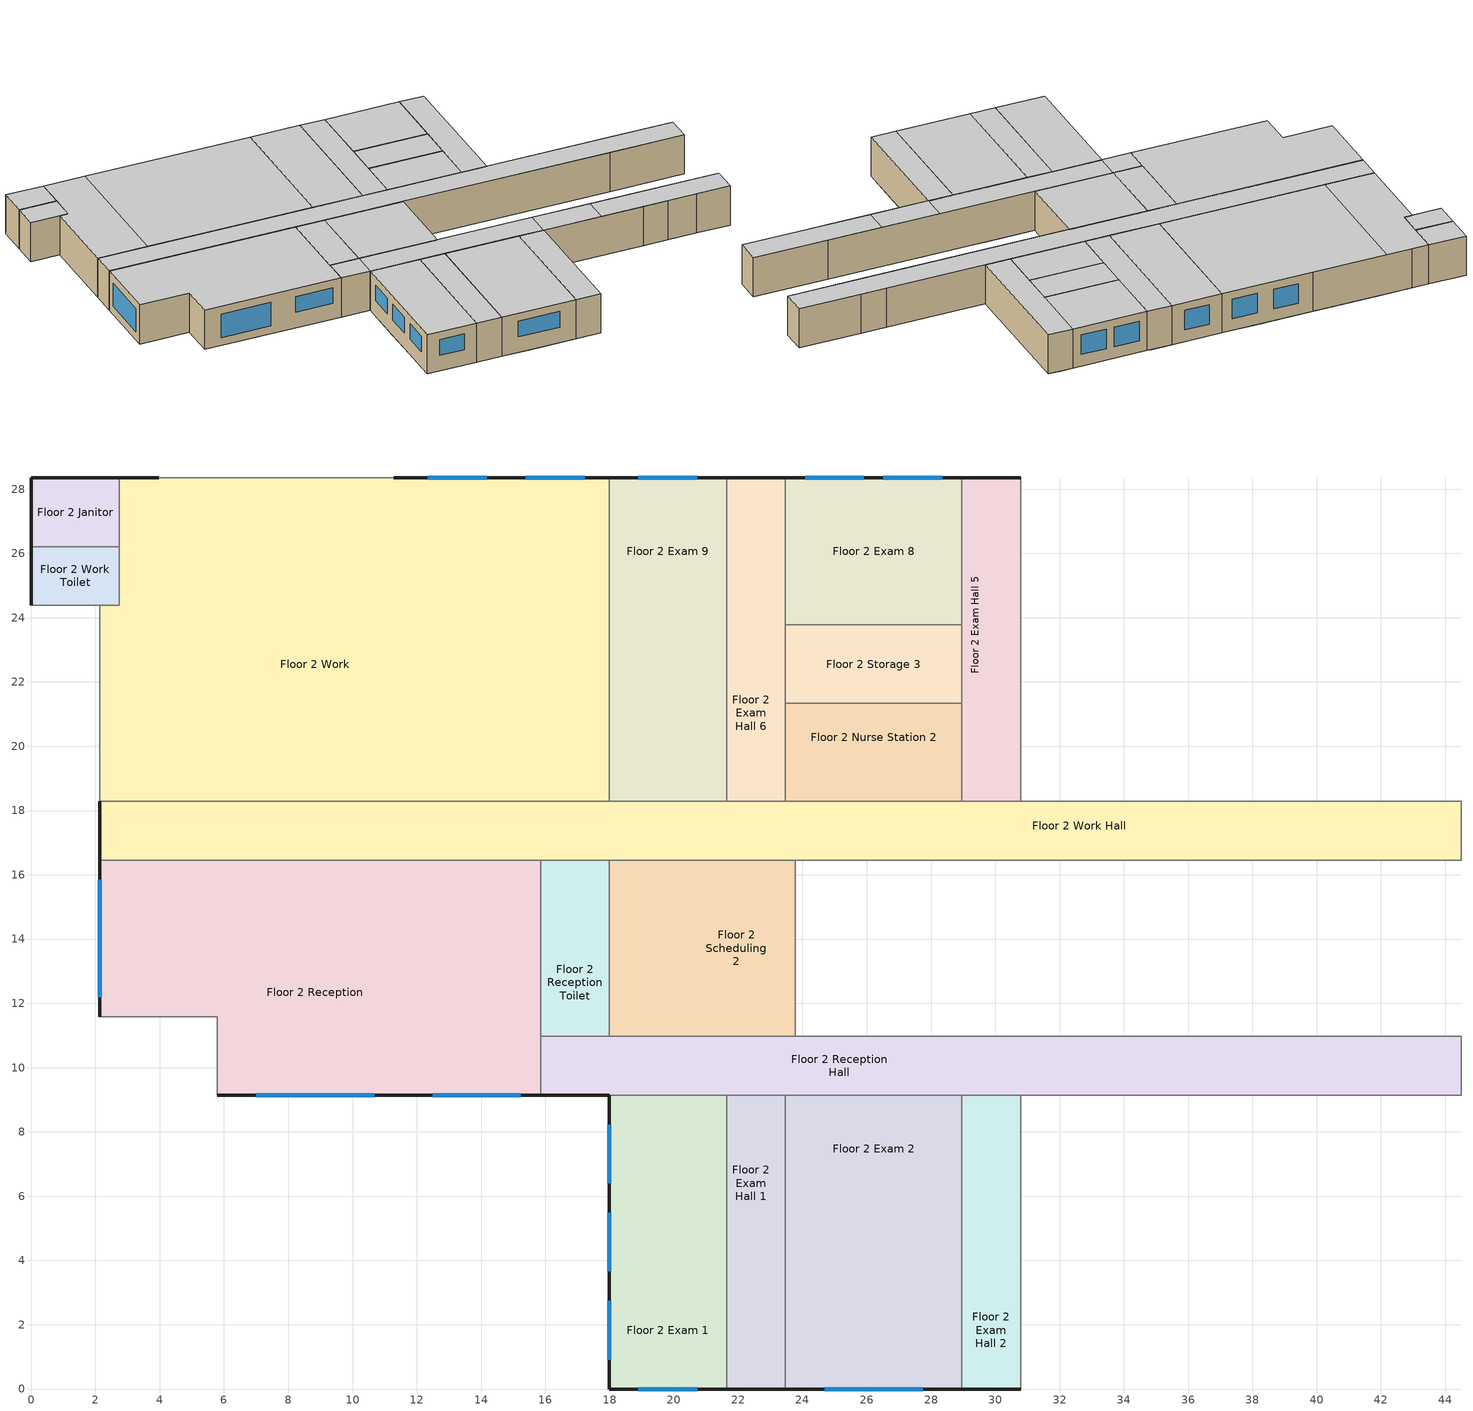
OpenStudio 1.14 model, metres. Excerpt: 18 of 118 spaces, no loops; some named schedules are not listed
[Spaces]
Floor 2 Exam Hall 5
 floor to Floor 1 Locker Room: 29.87,28.35 29.87,19.2 28.96,19.2 28.96,28.35 z3.05
 floor to Floor 1 Locker Room Hall: 30.78,19.2 30.78,18.29 28.96,18.29 28.96,19.2 z3.05
 floor to Floor 1 Lounge: 30.78,28.35 30.78,19.2 29.87,19.2 29.87,28.35 z3.05
 wall outside: 30.78,28.35 28.96,28.35 z3.05:6.1
 wall to Floor 2 Work Hall: 28.96,18.29 30.78,18.29 z3.05:6.1
 wall to Floor 2 Storage 3: 28.96,23.77 28.96,21.34 z3.05:6.1
 wall to Floor 2 Exam 7: 30.78,18.29 30.78,28.35 z3.05:6.1
 wall to Floor 2 Exam 8: 28.96,28.35 28.96,23.77 z3.05:6.1
 wall to Floor 2 Nurse Station 2: 28.96,21.34 28.96,18.29 z3.05:6.1
 ceiling to Floor 3 Office: 30.78,18.29 30.78,28.35 28.96,28.35 28.96,18.29 z6.1
Floor 2 Janitor
 floor to Floor 1 Elevator Pump Room: 2.74,28.35 2.74,26.21 0,26.21 0,28.35 z3.05
 wall outside: 2.74,28.35 0,28.35 0,26.21 z3.05:6.1
 wall to Floor 2 Work: 2.74,26.21 2.74,28.35 z3.05:6.1
 wall to Floor 2 Work Toilet: 0,26.21 2.74,26.21 z3.05:6.1
 ceiling to Floor 3 Janitor: 2.74,26.21 2.74,28.35 0,28.35 0,26.21 z6.1
Floor 2 Work Hall
 floor to Floor 1 Nourishment: 29.26,16.76 29.26,16.46 27.13,16.46 27.13,16.76 z3.05
 floor to Floor 1 Sterile Hall: 44.5,18.29 44.5,16.46 42.06,16.46 42.06,18.29 z3.05
 floor to Floor 1 Locker Room Hall: 42.06,18.29 42.06,16.76 23.16,16.76 23.16,18.29 z3.05
 floor to Floor 1 Lobby Hall: 11.89,18.29 11.89,16.46 5.79,16.46 5.79,18.29 z3.05
 floor to Floor 1 Pre-Op Hall: 23.16,18.29 23.16,16.46 20.73,16.46 20.73,18.29 z3.05
 floor to Floor 1 Nurse Janitor: 32,16.76 32,16.46 29.26,16.46 29.26,16.76 z3.05
 floor to Floor 1 Lobby: 5.79,18.29 5.79,16.46 2.13,16.46 2.13,18.29 z3.05
 floor to Floor 1 Pre-Op Room 2: 27.13,16.76 27.13,16.46 23.16,16.46 23.16,16.76 z3.05
 floor to Floor 1 Office: 20.73,18.29 20.73,16.76 14.33,16.76 14.33,18.29 z3.05
 floor to Floor 1 Sterile Storage: 42.06,16.76 42.06,16.46 32,16.46 32,16.76 z3.05
 floor to Floor 1 Reception: 14.33,18.29 14.33,16.76 15.85,16.76 15.85,16.46 11.89,16.46 11.89,18.29 z3.05
 floor to Floor 1 Reception Hall: 20.73,16.76 20.73,16.46 15.85,16.46 15.85,16.76 z3.05
 wall outside: 2.13,18.29 2.13,16.46 z3.05:6.1
 wall to Floor 2 Work: 17.98,18.29 2.13,18.29 z3.05:6.1
 wall to Floor 2 X-Ray: 23.77,16.46 39.01,16.46 z3.05:6.1
 wall to Floor 2 Exam Hall 4: 39.93,18.29 38.1,18.29 z3.05:6.1
 wall to Floor 2 Nurse Station 1: 44.5,18.29 39.93,18.29 z3.05:6.1
 wall to Floor 2 Exam 7: 38.1,18.29 30.78,18.29 z3.05:6.1
 wall to Floor 2 Reception Toilet: 15.85,16.46 17.98,16.46 z3.05:6.1
 wall to Floor 2 Exam Hall 6: 23.47,18.29 21.64,18.29 z3.05:6.1
 wall to Floor 2 Scheduling 1: 39.01,16.46 44.5,16.46 z3.05:6.1
 wall to Floor 2 Reception: 2.13,16.46 15.85,16.46 z3.05:6.1
 wall to Floor 2 Exam 9: 21.64,18.29 17.98,18.29 z3.05:6.1
 wall to Floor 2 Office Hall: 44.5,16.46 44.5,18.29 z3.05:6.1
 wall to Floor 2 Nurse Station 2: 28.96,18.29 23.47,18.29 z3.05:6.1
 wall to Floor 2 Scheduling 2: 17.98,16.46 23.77,16.46 z3.05:6.1
 ceiling to Floor 3 Office Hall: 44.5,16.46 44.5,18.29 2.13,18.29 2.13,16.46 z6.1
Floor 2 Reception Toilet
 floor to Floor 1 Scheduling: 17.98,14.33 17.98,10.97 15.85,10.97 15.85,14.33 z3.05
 floor to Floor 1 Reception Hall: 17.98,16.46 17.98,14.33 15.85,14.33 15.85,16.46 z3.05
 wall to Floor 2 Reception: 15.85,16.46 15.85,10.97 z3.05:6.1
 wall to Floor 2 Reception Hall: 15.85,10.97 17.98,10.97 z3.05:6.1
 wall to Floor 2 Scheduling 2: 17.98,10.97 17.98,16.46 z3.05:6.1
 ceiling to Floor 3 Undeveloped 2: 17.98,10.97 17.98,16.46 15.85,16.46 15.85,10.97 z6.1
Floor 2 Exam 9
 floor to Floor 1 Office: 20.73,23.77 20.73,18.29 17.98,18.29 17.98,23.77 z3.05
 floor to Floor 1 Pre-Op Hall: 21.64,23.77 21.64,18.29 20.73,18.29 20.73,23.77 z3.05
 floor to Floor 1 Procedure Room: 21.64,28.35 21.64,23.77 17.98,23.77 17.98,28.35 z3.05
 wall outside: 21.64,28.35 17.98,28.35 z3.05:6.1
 wall to Floor 2 Exam Hall 6: 21.64,18.29 21.64,28.35 z3.05:6.1
 wall to Floor 2 Work: 17.98,28.35 17.98,18.29 z3.05:6.1
 window: 20.73,28.35 18.9,28.35 z3.96:5.49
 ceiling to Floor 3 Office: 21.64,18.29 21.64,28.35 17.98,28.35 17.98,18.29 z6.1
Floor 2 Scheduling 2
 floor to Floor 1 Pre-Op Room 1: 20.73,14.33 20.73,10.97 17.98,10.97 17.98,14.33 z3.05
 floor to Floor 1 Reception Hall: 20.73,16.46 20.73,14.33 17.98,14.33 17.98,16.46 z3.05
 floor to Floor 1 Pre-Op Hall: 23.16,16.46 23.16,10.97 20.73,10.97 20.73,16.46 z3.05
 floor to Floor 1 Pre-Op Room 2: 23.77,16.46 23.77,10.97 23.16,10.97 23.16,16.46 z3.05
 wall to Floor 2 Reception Hall: 17.98,10.97 23.77,10.97 z3.05:6.1
 wall to Floor 2 X-Ray: 23.77,10.97 23.77,16.46 z3.05:6.1
 ceiling to Floor 3 Undeveloped 1: 23.77,10.97 23.77,16.46 17.98,16.46 17.98,10.97 z6.1
Floor 2 Exam Hall 1
 floor to Floor 1 Nurse Station: 23.47,8.84 23.47,6.1 23.16,6.1 23.16,8.84 z3.05
 floor to Floor 1 Nurse Hall: 23.47,6.1 23.47,3.66 23.16,3.66 23.16,6.1 z3.05
 floor to Floor 1 Pre-Op Hall: 23.16,9.14 23.16,3.66 21.64,3.66 21.64,9.14 z3.05
 floor to Floor 1 Pre-Op Room 2: 23.47,9.14 23.47,8.84 23.16,8.84 23.16,9.14 z3.05
 floor to Floor 1 Step Down: 23.47,3.66 23.47,0 21.64,0 21.64,3.66 z3.05
 wall outside: 21.64,0 23.47,0 z3.05:6.1
 wall to Floor 2 Exam 1: 21.64,9.14 21.64,0 z3.05:6.1
 wall to Floor 2 Reception Hall: 23.47,9.14 21.64,9.14 z3.05:6.1
 wall to Floor 2 Exam 2: 23.47,0 23.47,9.14 z3.05:6.1
 ceiling to Floor 3 Undeveloped 1: 23.47,0 23.47,9.14 21.64,9.14 21.64,0 z6.1
Floor 2 Exam Hall 6
 floor to Floor 1 Procedure Room: 23.16,28.35 23.16,23.77 21.64,23.77 21.64,28.35 z3.05
 floor to Floor 1 Locker Room Hall: 23.47,19.2 23.47,18.29 23.16,18.29 23.16,19.2 z3.05
 floor to Floor 1 Locker Room: 23.47,28.35 23.47,19.2 23.16,19.2 23.16,28.35 z3.05
 floor to Floor 1 Pre-Op Hall: 23.16,23.77 23.16,18.29 21.64,18.29 21.64,23.77 z3.05
 wall outside: 23.47,28.35 21.64,28.35 z3.05:6.1
 wall to Floor 2 Exam 8: 23.47,23.77 23.47,28.35 z3.05:6.1
 wall to Floor 2 Storage 3: 23.47,21.34 23.47,23.77 z3.05:6.1
 wall to Floor 2 Nurse Station 2: 23.47,18.29 23.47,21.34 z3.05:6.1
 ceiling to Floor 3 Office: 23.47,18.29 23.47,28.35 21.64,28.35 21.64,18.29 z6.1
Floor 2 Exam 1
 floor to Floor 1 Pre-Op Room 1: 20.73,9.14 20.73,7.92 17.98,7.92 17.98,9.14 z3.05
 floor to Floor 1 Vestibule: 20.73,7.92 20.73,5.49 17.98,5.49 17.98,7.92 z3.05
 floor to Floor 1 Pre-Op Hall: 21.64,9.14 21.64,3.66 20.73,3.66 20.73,9.14 z3.05
 floor to Floor 1 Step Down: 21.64,3.66 21.64,0 17.98,0 17.98,3.66 z3.05
 floor to Floor 1 Pre-Op Toilet: 20.73,5.49 20.73,3.66 17.98,3.66 17.98,5.49 z3.05
 wall outside: 17.98,9.14 17.98,0 21.64,0 z3.05:6.1
 wall to Floor 2 Reception Hall: 21.64,9.14 17.98,9.14 z3.05:6.1
 window: 18.9,0 20.73,0 / 17.98,5.49 17.98,3.66 / 17.98,2.74 17.98,0.91 / 17.98,8.23 17.98,6.4 z4.27:5.49
 ceiling to Floor 3 Undeveloped 1: 21.64,0 21.64,9.14 17.98,9.14 17.98,0 z6.1
Floor 2 Work Toilet
 floor to Floor 1 Lobby Toilet: 2.74,26.21 2.74,24.38 0,24.38 0,26.21 z3.05
 wall outside: 0,26.21 0,24.38 z3.05:6.1
 wall to NW Elevator: 0,24.38 2.13,24.38 z3.05:6.1
 wall to Floor 2 Work: 2.13,24.38 2.74,24.38 2.74,26.21 z3.05:6.1
 ceiling to Floor 3 Office Toilet: 2.74,24.38 2.74,26.21 0,26.21 0,24.38 z6.1
Floor 2 Reception
 floor to Floor 1 Reception: 15.85,16.46 15.85,9.14 11.89,9.14 11.89,16.46 z3.05
 floor to Floor 1 Lobby Hall: 11.89,16.46 11.89,15.54 5.79,15.54 5.79,16.46 z3.05
 floor to Floor 1 Lobby: 5.79,16.46 5.79,11.58 2.13,11.58 2.13,16.46 z3.05
 floor to Floor 1 Cafe: 11.89,15.54 11.89,9.14 5.79,9.14 5.79,15.54 z3.05
 wall outside: 5.79,9.14 15.85,9.14 / 2.13,16.46 2.13,11.58 z3.05:6.1
 wall to Floor 2 Reception Hall: 15.85,9.14 15.85,10.97 z3.05:6.1
 wall to SW Stair: 2.13,11.58 5.79,11.58 5.79,9.14 z3.05:6.1
 window: 7.01,9.14 10.67,9.14 / 2.13,15.85 2.13,12.19 z3.66:5.49; 12.5,9.14 15.24,9.14 z4.27:5.49
 ceiling to Floor 3 Undeveloped 2: 15.85,9.14 15.85,16.46 2.13,16.46 2.13,11.58 5.79,11.58 5.79,9.14 z6.1
Floor 2 Reception Hall
 floor to Floor 1 Soil: 37.49,10.97 37.49,9.14 34.75,9.14 34.75,10.97 z3.05
 floor to Floor 1 Pre-Op Room 1: 20.73,10.97 20.73,9.14 17.98,9.14 17.98,10.97 z3.05
 floor to Floor 1 Dictation: 34.75,10.97 34.75,9.14 32,9.14 32,10.97 z3.05
 floor to Floor 1 Soil Work: 42.06,9.75 42.06,9.14 37.49,9.14 37.49,9.75 z3.05
 floor to Floor 1 Pre-Op Hall: 23.16,10.97 23.16,9.14 20.73,9.14 20.73,10.97 z3.05
 floor to Floor 1 Nourishment: 29.26,10.97 29.26,9.14 27.13,9.14 27.13,10.97 z3.05
 floor to Floor 1 Sterile Hall: 44.5,10.97 44.5,9.14 42.06,9.14 42.06,10.97 z3.05
 floor to Floor 1 Pre-Op Room 2: 27.13,10.97 27.13,9.14 23.16,9.14 23.16,10.97 z3.05
 floor to Floor 1 Clean: 32,10.97 32,9.14 29.26,9.14 29.26,10.97 z3.05
 floor to Floor 1 Scheduling: 17.98,10.97 17.98,9.14 15.85,9.14 15.85,10.97 z3.05
 floor to Floor 1 Clean Work: 42.06,10.97 42.06,9.75 37.49,9.75 37.49,10.97 z3.05
 wall outside: 15.85,9.14 17.98,9.14 z3.05:6.1
 wall to Floor 2 Exam 3: 30.78,9.14 38.1,9.14 z3.05:6.1
 wall to Floor 2 Exam Hall 3: 38.1,9.14 39.93,9.14 z3.05:6.1
 wall to Floor 2 Lounge: 42.06,9.14 44.5,9.14 z3.05:6.1
 wall to Floor 2 Scheduling 1: 44.5,10.97 39.01,10.97 z3.05:6.1
 wall to Floor 2 Exam Hall 2: 28.96,9.14 30.78,9.14 z3.05:6.1
 wall to Floor 2 Dictation: 39.93,9.14 42.06,9.14 z3.05:6.1
 wall to Floor 2 Office Hall: 44.5,9.14 44.5,10.97 z3.05:6.1
 wall to Floor 2 Exam 2: 23.47,9.14 28.96,9.14 z3.05:6.1
 wall to Floor 2 X-Ray: 39.01,10.97 23.77,10.97 z3.05:6.1
 ceiling to Floor 3 Physical Therapy 2: 44.5,9.14 44.5,10.97 35.05,10.97 35.05,9.14 z6.1
 ceiling to Floor 3 Treatment: 35.05,9.14 35.05,10.97 30.78,10.97 30.78,9.14 z6.1
 ceiling to Floor 3 Undeveloped 2: 17.98,9.14 17.98,10.97 15.85,10.97 15.85,9.14 z6.1
 ceiling to Floor 3 Undeveloped 1: 30.78,9.14 30.78,10.97 17.98,10.97 17.98,9.14 z6.1
Floor 2 Work
 floor to Floor 1 MRI Toilet: 17.37,28.35 17.37,25.6 15.54,25.6 15.54,28.35 z3.05
 floor to Floor 1 Office: 17.98,23.77 17.98,18.29 14.33,18.29 14.33,23.77 z3.05
 floor to Floor 1 Procedure Room: 17.98,28.35 17.98,23.77 17.37,23.77 17.37,28.35 z3.05
 floor to Floor 1 Lobby Hall: 11.89,19.2 11.89,18.29 5.79,18.29 5.79,19.2 z3.05
 floor to Floor 1 Dressing Room: 15.54,28.35 15.54,26.82 12.8,26.82 12.8,28.35 z3.05
 floor to Floor 1 Elevator Pump Room: 3.96,28.35 3.96,26.21 2.74,26.21 2.74,28.35 z3.05
 floor to Floor 1 Lobby: 6.4,28.35 6.4,25.91 5.79,25.91 5.79,18.29 2.13,18.29 2.13,24.38 2.74,24.38 2.74,26.21 3.96,26.21 3.96,28.35 z3.05
 floor to Floor 1 MRI Room: 11.89,25.91 11.89,19.2 5.79,19.2 5.79,25.91 z3.05
 floor to Floor 1 MRI Control Room: 12.8,28.35 12.8,25.91 6.4,25.91 6.4,28.35 z3.05
 floor to Floor 1 Reception: 14.33,23.77 14.33,18.29 11.89,18.29 11.89,23.77 z3.05
 floor to Floor 1 MRI Hall: 15.54,26.82 15.54,25.6 17.37,25.6 17.37,23.77 11.89,23.77 11.89,25.91 12.8,25.91 12.8,26.82 z3.05
 wall outside: 3.96,28.35 2.74,28.35 / 17.98,28.35 11.28,28.35 z3.05:6.1
 wall to NW Elevator: 2.13,24.38 2.13,18.29 z3.05:6.1
 wall to NW Stair: 11.28,28.35 3.96,28.35 z3.05:6.1
 window: 17.22,28.35 15.39,28.35 / 14.17,28.35 12.34,28.35 z3.96:5.49
 ceiling to Floor 3 Elevator Hall: 5.79,18.29 5.79,28.35 2.74,28.35 2.74,24.38 2.13,24.38 2.13,18.29 z6.1
 ceiling to Floor 3 Office: 17.98,18.29 17.98,28.35 5.79,28.35 5.79,18.29 z6.1
Floor 2 Exam Hall 2
 floor to Floor 1 Nurse Hall: 30.78,6.1 30.78,3.66 28.96,3.66 28.96,6.1 z3.05
 floor to Floor 1 Nourishment: 29.26,9.14 29.26,8.84 28.96,8.84 28.96,9.14 z3.05
 floor to Floor 1 Nurse Station: 30.78,8.84 30.78,6.1 28.96,6.1 28.96,8.84 z3.05
 floor to Floor 1 Clean: 30.78,9.14 30.78,8.84 29.26,8.84 29.26,9.14 z3.05
 floor to Floor 1 Recovery Room: 30.78,3.66 30.78,0 28.96,0 28.96,3.66 z3.05
 wall outside: 28.96,0 30.78,0 z3.05:6.1
 wall to Floor 2 Exam 2: 28.96,9.14 28.96,0 z3.05:6.1
 wall to Floor 2 Exam 3: 30.78,0 30.78,9.14 z3.05:6.1
 ceiling to Floor 3 Undeveloped 1: 30.78,0 30.78,9.14 28.96,9.14 28.96,0 z6.1
Floor 2 Exam 8
 floor to Floor 1 Locker Room: 28.96,28.35 28.96,23.77 23.47,23.77 23.47,28.35 z3.05
 wall outside: 28.96,28.35 23.47,28.35 z3.05:6.1
 wall to Floor 2 Storage 3: 23.47,23.77 28.96,23.77 z3.05:6.1
 window: 25.91,28.35 24.08,28.35 / 28.35,28.35 26.52,28.35 z3.96:5.49
 ceiling to Floor 3 Office: 28.96,23.77 28.96,28.35 23.47,28.35 23.47,23.77 z6.1
Floor 2 Nurse Station 2
 floor to Floor 1 Locker Room: 28.96,21.34 28.96,19.2 23.47,19.2 23.47,21.34 z3.05
 floor to Floor 1 Locker Room Hall: 28.96,19.2 28.96,18.29 23.47,18.29 23.47,19.2 z3.05
 wall to Floor 2 Storage 3: 28.96,21.34 23.47,21.34 z3.05:6.1
 ceiling to Floor 3 Office: 28.96,18.29 28.96,21.34 23.47,21.34 23.47,18.29 z6.1
Floor 2 Exam 2
 floor to Floor 1 Nourishment: 28.96,9.14 28.96,8.84 27.13,8.84 27.13,9.14 z3.05
 floor to Floor 1 Nurse Station: 28.96,8.84 28.96,6.1 23.47,6.1 23.47,8.84 z3.05
 floor to Floor 1 Step Down: 25.6,3.66 25.6,0 23.47,0 23.47,3.66 z3.05
 floor to Floor 1 Pre-Op Room 2: 27.13,9.14 27.13,8.84 23.47,8.84 23.47,9.14 z3.05
 floor to Floor 1 Recovery Room: 28.96,3.66 28.96,0 25.6,0 25.6,3.66 z3.05
 floor to Floor 1 Nurse Hall: 28.96,6.1 28.96,3.66 23.47,3.66 23.47,6.1 z3.05
 wall outside: 23.47,0 28.96,0 z3.05:6.1
 window: 24.69,0 27.74,0 z4.27:5.49
 ceiling to Floor 3 Undeveloped 1: 28.96,0 28.96,9.14 23.47,9.14 23.47,0 z6.1
Floor 2 Storage 3
 floor to Floor 1 Locker Room: 28.96,23.77 28.96,21.34 23.47,21.34 23.47,23.77 z3.05
 ceiling to Floor 3 Office: 28.96,21.34 28.96,23.77 23.47,23.77 23.47,21.34 z6.1
[Site]
Miami Intl Ap_FL_USA: Latitude {deg}=25.82; Longitude {deg}=-80.3; Time Zone {hr}=-5; Elevation {m}=11; Terrain=City
[Building]
90.1-2013-Outpatient-ASHRAE 169-1A created: 2018-06-08 20:25:03 -0700: North Axis {deg}=0; Default Construction Set=90.1-2013 - Outpatient - ASHRAE 169-1A; Standards Building Type=Outpatient
[Site:GroundTemperature:BuildingSurface]
20.96, 20.96, 20.99, 21.06, 21.1, 21.99, 22.14, 22.18, 22.17, 21.28, 21.11, 21.01
[Site:WaterMainsTemperature]
Calculation Method=Correlation; Annual Average Outdoor Air Temperature {C}=24.4917; Maximum Difference In Monthly Average Outdoor Air Temperatures {deltaC}=8.7
[SizingPeriod:DesignDay] Barometric Pressure {Pa}=101193; Sky Clearness=0; Rain Indicator=0; Snow Indicator=0; Day of Month=21; Daylight Saving Time Indicator=0; Humidity Indicating Type=Wetbulb; Dry-Bulb Temperature Range Modifier Type=DefaultMultipliers
Name | Maximum Dry-Bulb Temperature {C} | Daily Dry-Bulb Temperature Range {deltaC} | Humidity Indicating Conditions at Maximum Dry-Bulb | Wind Speed {m/s} | Wind Direction {deg} | Month | Day Type | Solar Model Indicator | ASHRAE Taub | ASHRAE Taud
Miami Intl Ap Ann Htg 99.6% Condns DB | 8.7 | 0 | 8.7 | 3.8 | 340 | 1 | WinterDesignDay | ASHRAEClearSky
Miami Intl Ap Ann Clg .4% Condns DB=>MWB | 33.2 | 6.7 | 25.3 | 4.5 | 140 | 7 | SummerDesignDay | ASHRAETau | 0.528 | 1.905
[ClimateZones]
Climate Zone Value 1=1A
[Material:NoMass] Thermal Absorptance=0.9; Solar Absorptance=0.7
Name | Roughness | Thermal Resistance {m2-K/W} | Visible Absorptance
CP02 CARPET PAD | VeryRough | 0.21648 | 0.8
Typical Insulation R-0.54; Typical Insulation R-0.54 1 | Smooth | 0.0945033 | 0.7
Typical Carpet Pad | Smooth | 0.21648 | 0.8
Typical Insulation R-5.89 | Smooth | 1.03652 | 0.7
Typical Insulation R-19.72 | Smooth | 3.4722 | 0.7
Typical Insulation R-0.58; Typical Insulation R-0.58 1 | Smooth | 0.101875 | 0.7
Typical Insulation R-9.34 | Smooth | 1.64441 | 0.7
Typical Insulation R-23.61 | Smooth | 4.15799 | 0.7
[Material]
Name | Roughness | Thickness {m} | Conductivity {W/m-K} | Density {kg/m3} | Specific Heat {J/kg-K} | Thermal Absorptance | Solar Absorptance | Visible Absorptance
100mm Normalweight concrete floor | MediumSmooth | 0.1016 | 2.31 | 2322 | 832
G01 13mm gypsum board | Smooth | 0.0127 | 0.16 | 800 | 1090 | 0.9 | 0.7 | 0.5
4 in. Normalweight Concrete Floor | MediumRough | 0.1016 | 2.31 | 2322 | 832 | 0.9 | 0.7 | 0.7
25mm Stucco | Smooth | 0.0254 | 0.72 | 1856 | 840 | 0.9 | 0.7 | 0.7
5/8 in. Gypsum Board | MediumSmooth | 0.0159 | 0.16 | 800 | 1090 | 0.9 | 0.7 | 0.7
Roof Membrane - Highly Reflective | VeryRough | 0.0095 | 0.16 | 1121.29 | 1460 | 0.75 | 0.45 | 0.7
Metal Roof Surface; F08 Metal surface | Smooth | 0.0008 | 45.28 | 7824 | 500 | 0.9 | 0.7 | 0.7
8 in. Normalweight Concrete Floor | MediumRough | 0.2032 | 2.31 | 2322 | 832 | 0.9 | 0.7 | 0.7
8 in. Concrete Block Basement Wall | MediumRough | 0.2032 | 1.326 | 1842 | 912 | 0.9 | 0.7 | 0.7
G05 25mm wood | MediumSmooth | 0.0254 | 0.15 | 608 | 1630 | 0.9 | 0.5 | 0.5
Metal Siding | Smooth | 0.0015 | 44.96 | 7688.86 | 410 | 0.9 | 0.7 | 0.7
1/2IN Gypsum | Smooth | 0.0127 | 0.16 | 784.9 | 830 | 0.9 | 0.4 | 0.4
Metal Roof Surface - Highly Reflective | Smooth | 0.0008 | 45.28 | 7824 | 500 | 0.75 | 0.45 | 0.7
6 in. Normalweight Concrete Floor | MediumRough | 0.1524 | 2.31 | 2322 | 832 | 0.9 | 0.7 | 0.7
Std Wood 6inch | MediumSmooth | 0.15 | 0.12 | 540 | 1210 | 0.9 | 0.7 | 0.7
[Construction]
Typical Insulated Exterior Mass Floor R-3.11: Typical Insulation R-0.54, 4 in. Normalweight Concrete Floor, Typical Carpet Pad
Typical Insulated Steel Framed Exterior Wall R-8.06: 25mm Stucco, 5/8 in. Gypsum Board, Typical Insulation R-5.89, 5/8 in. Gypsum Board
Typical IEAD Roof - Highly Reflective R-20.83: Roof Membrane - Highly Reflective, Typical Insulation R-19.72, Metal Roof Surface
Typical Interior Floor: 100mm Normalweight concrete floor, CP02 CARPET PAD
Typical Interior Wall: G01 13mm gypsum board, G01 13mm gypsum board
Typical Interior Ceiling: CP02 CARPET PAD, 100mm Normalweight concrete floor
Typical Insulated Carpeted 8in Slab Floor: 8 in. Normalweight Concrete Floor, Typical Carpet Pad
Typical Insulated Basement Mass Wall: 8 in. Concrete Block Basement Wall
U 0.60 SHGC 0.25 Dbl 2.5mm air: Glass_2175_LayerAvg, Gap_1_W_0_0025, Glass_2022F_LayerAvg
Typical Insulated Metal Door R-1.43: F08 Metal surface, Typical Insulation R-0.58
Typical Overhead Door: Typical Insulation R-0.54 1
Window_U_0.75_SHGC_0.35_Skylight_Frame_Width_2.339_in: Glass_2052_LayerAvg, Gap_1_W_0_0018, Glass_2027F_LayerAvg
Typical Interior Window: Clear 3mm
Typical Interior Door; Typical Interior Partition: G05 25mm wood
Typical Insulated Exterior Mass Floor R-3.11 1: Typical Insulation R-0.54 1, 4 in. Normalweight Concrete Floor, Typical Carpet Pad
Typical Insulated Metal Building Wall R-10.64: Metal Siding, Typical Insulation R-9.34, 1/2IN Gypsum
Typical Insulated Metal Building Roof - Highly Reflective R-24.39: Metal Roof Surface - Highly Reflective, Typical Insulation R-23.61
Typical Insulated Carpeted 6in Slab Floor: 6 in. Normalweight Concrete Floor, Typical Carpet Pad
Typical Insulated Metal Door R-1.43 1: F08 Metal surface, Typical Insulation R-0.58 1
InteriorFurnishings: Std Wood 6inch
[DefaultConstructionSet] Interior Partition Construction=Typical Interior Partition
Name | Default Exterior Surface Constructions | Default Interior Surface Constructions | Default Ground Contact Surface Constructions | Default Exterior SubSurface Constructions | Default Interior SubSurface Constructions
90.1-2013 - Outpatient - ASHRAE 169-1A | Default Surface Constructions 1 | Default Surface Constructions 2 | Default Surface Constructions 3 | Default Sub Surface Constructions 1 | Default Sub Surface Constructions 2
90.1-2013 - Outpatient - Office - ASHRAE 169-1A | Default Surface Constructions 4 | Default Surface Constructions 5 | Default Surface Constructions 6 | Default Sub Surface Constructions 3 | Default Sub Surface Constructions 4
[DefaultSurfaceConstructions]
Name | Floor Construction | Wall Construction | Roof Ceiling Construction
Default Surface Constructions 1 | Typical Insulated Exterior Mass Floor R-3.11 | Typical Insulated Steel Framed Exterior Wall R-8.06 | Typical IEAD Roof - Highly Reflective R-20.83
Default Surface Constructions 2; Default Surface Constructions 5 | Typical Interior Floor | Typical Interior Wall | Typical Interior Ceiling
Default Surface Constructions 3 | Typical Insulated Carpeted 8in Slab Floor | Typical Insulated Basement Mass Wall
Default Surface Constructions 4 | Typical Insulated Exterior Mass Floor R-3.11 1 | Typical Insulated Metal Building Wall R-10.64 | Typical Insulated Metal Building Roof - Highly Reflective R-24.39
Default Surface Constructions 6 | Typical Insulated Carpeted 6in Slab Floor | Typical Insulated Basement Mass Wall
[DefaultSubSurfaceConstructions]
Name | Fixed Window Construction | Operable Window Construction | Door Construction | Overhead Door Construction | Skylight Construction | Tubular Daylight Dome Construction | Tubular Daylight Diffuser Construction
Default Sub Surface Constructions 1 | U 0.60 SHGC 0.25 Dbl 2.5mm air | U 0.60 SHGC 0.25 Dbl 2.5mm air | Typical Insulated Metal Door R-1.43 | Typical Overhead Door | Window_U_0.75_SHGC_0.35_Skylight_Frame_Width_2.339_in | Typical Interior Window | Typical Interior Window
Default Sub Surface Constructions 2; Default Sub Surface Constructions 4 | Typical Interior Window | Typical Interior Window | Typical Interior Door
Default Sub Surface Constructions 3 | U 0.60 SHGC 0.25 Dbl 2.5mm air | U 0.60 SHGC 0.25 Dbl 2.5mm air | Typical Insulated Metal Door R-1.43 1 | Typical Overhead Door | Window_U_0.75_SHGC_0.35_Skylight_Frame_Width_2.339_in | Typical Interior Window | Typical Interior Window
[WindowMaterial:Glazing] Optical Data Type=SpectralAverage; Infrared Transmittance at Normal Incidence=0; Back Side Infrared Hemispherical Emissivity=0.84; Dirt Correction Factor for Solar and Visible Transmittance=1; Solar Diffusing=No
Name | Thickness {m} | Solar Transmittance at Normal Incidence | Front Side Solar Reflectance at Normal Incidence | Back Side Solar Reflectance at Normal Incidence | Visible Transmittance at Normal Incidence | Front Side Visible Reflectance at Normal Incidence | Back Side Visible Reflectance at Normal Incidence | Front Side Infrared Hemispherical Emissivity | Conductivity {W/m-K}
Glass_2175_LayerAvg | 0.0086 | 0.167758 | 0.217606 | 0.437978 | 0.416044 | 0.078729 | 0.10654 | 0.84 | 1
Glass_2022F_LayerAvg | 0.0039 | 0.355897 | 0.394095 | 0.265645 | 0.677694 | 0.042734 | 0.05547 | 0.046 | 1
Glass_2052_LayerAvg | 0.00837 | 0.507767 | 0.054228 | 0.0544931 | 0.586833 | 0.05805 | 0.058397 | 0.84 | 1
Glass_2027F_LayerAvg | 0.004 | 0.369744 | 0.470069 | 0.340935 | 0.765222 | 0.0546 | 0.073741 | 0.03675 | 1
Clear 3mm | 0.003 | 0.837 | 0.075 | 0.075 | 0.898 | 0.081 | 0.081 | 0.84 | 0.9
[WindowMaterial:Gas] Gas Type=Air
Name | Thickness {m}
Gap_1_W_0_0025 | 0.0025
Gap_1_W_0_0018 | 0.0018
[Space] Building Story=Building Story 2; Part of Total Floor Area=Yes
Name | Space Type | Thermal Zone
Floor 2 Reception | Outpatient Reception | Floor 2 Reception ZN
Floor 2 Exam Hall 5 | Outpatient Hall | Floor 2 Exam Hall 5 ZN
Floor 2 Reception Toilet | Outpatient Toilet | Floor 2 Reception Toilet ZN
Floor 2 Nurse Station 2 | Outpatient NurseStation | Floor 2 Nurse Station 2 ZN
Floor 2 Janitor | Outpatient Janitor | Floor 2 Janitor ZN
Floor 2 Work Hall | Outpatient Hall | Floor 2 Work Hall ZN
Floor 2 Exam Hall 2 | Outpatient Hall | Floor 2 Exam Hall 2 ZN
Floor 2 Exam 8 | Outpatient Exam | Floor 2 Exam 8 ZN
Floor 2 Exam 9 | Outpatient Exam | Floor 2 Exam 9 ZN
Floor 2 Scheduling 2 | Outpatient Office | Floor 2 Scheduling 2 ZN
Floor 2 Exam Hall 1 | Outpatient Hall | Floor 2 Exam Hall 1 ZN
Floor 2 Exam Hall 6 | Outpatient Hall | Floor 2 Exam Hall 6 ZN
Floor 2 Exam 1 | Outpatient Exam | Floor 2 Exam 1 ZN
Floor 2 Work Toilet | Outpatient Toilet | Floor 2 Work Toilet ZN
Floor 2 Storage 3 | Outpatient Janitor | Floor 2 Storage 3 ZN
Floor 2 Reception Hall | Outpatient Hall | Floor 2 Reception Hall ZN
Floor 2 Work | Outpatient OutpatientFloor2Work | Floor 2 Work ZN
Floor 2 Exam 2 | Outpatient Exam | Floor 2 Exam 2 ZN
[SpaceType] Standards Building Type=Outpatient
Name | Default Schedule Set | Design Specification Outdoor Air Object | Standards Space Type | Default Construction Set
Outpatient Exam | Outpatient Exam Schedule Set | Outpatient Exam Ventilation | Exam
Outpatient Hall | Outpatient Hall Schedule Set | Outpatient Hall Ventilation | Hall
Outpatient Janitor | Outpatient Janitor Schedule Set | Outpatient Janitor Ventilation | Janitor
Outpatient NurseStation | Outpatient NurseStation Schedule Set | Outpatient NurseStation Ventilation | NurseStation
Outpatient Office | Outpatient Office Schedule Set | Outpatient Office Ventilation | Office | 90.1-2013 - Outpatient - Office - ASHRAE 169-1A
Outpatient OutpatientFloor2Work | Outpatient OutpatientFloor2Work Schedule Set | Outpatient OutpatientFloor2Work Ventilation | OutpatientFloor2Work
Outpatient Toilet | Outpatient Toilet Schedule Set | Outpatient Toilet Ventilation | Toilet
Outpatient Reception | Outpatient Reception Schedule Set | Outpatient Reception Ventilation | Reception
[People:Definition] Number of People Calculation Method=People/Area; Fraction Radiant=0.3
Name | People per Space Floor Area {person/m2}
Outpatient Exam People Definition; Outpatient NurseStation People Definition | 0.215493
Outpatient Office People Definition; Outpatient OutpatientFloor2Work People Definition | 0.0538196
Outpatient Reception People Definition | 0.322594
[People] Work Efficiency Schedule=Work Efficiency Schedule; Clothing Insulation Schedule=Clothing Schedule; Air Velocity Schedule=Air Velocity Schedule
Name | People Definition | Space or SpaceType
Outpatient Exam People | Outpatient Exam People Definition | Outpatient Exam
Outpatient NurseStation People | Outpatient NurseStation People Definition | Outpatient NurseStation
Outpatient Office People | Outpatient Office People Definition | Outpatient Office
Outpatient OutpatientFloor2Work People | Outpatient OutpatientFloor2Work People Definition | Outpatient OutpatientFloor2Work
Outpatient Reception People | Outpatient Reception People Definition | Outpatient Reception
[Lights:Definition] Design Level Calculation Method=Watts/Area; Fraction Radiant=0.7; Fraction Visible=0.2
Name | Watts per Space Floor Area {W/m2}
Outpatient Exam Lights Definition | 17.8681
Outpatient Hall Lights Definition | 8.52502
Outpatient Janitor Lights Definition | 6.78126
Outpatient NurseStation Lights Definition | 7.64238
Outpatient Office Lights Definition; Outpatient OutpatientFloor2Work Lights Definition | 11.9479
Outpatient Reception Lights Definition | 9.68752
Outpatient Toilet Lights Definition | 10.5486
[Lights] Fraction Replaceable=1
Name | Lights Definition | Space or SpaceType
Outpatient Exam Lights | Outpatient Exam Lights Definition | Outpatient Exam
Outpatient Hall Lights | Outpatient Hall Lights Definition | Outpatient Hall
Outpatient Janitor Lights | Outpatient Janitor Lights Definition | Outpatient Janitor
Outpatient NurseStation Lights | Outpatient NurseStation Lights Definition | Outpatient NurseStation
Outpatient Office Lights | Outpatient Office Lights Definition | Outpatient Office
Outpatient OutpatientFloor2Work Lights | Outpatient OutpatientFloor2Work Lights Definition | Outpatient OutpatientFloor2Work
Outpatient Reception Lights | Outpatient Reception Lights Definition | Outpatient Reception
Outpatient Toilet Lights | Outpatient Toilet Lights Definition | Outpatient Toilet
[ElectricEquipment:Definition] Design Level Calculation Method=Watts/Area; Fraction Radiant=0.5
Name | Watts per Space Floor Area {W/m2}
Outpatient Exam Elec Equip Definition; Outpatient Office Elec Equip Definition; Outpatient Reception Elec Equip Definition | 11.8403
Outpatient Hall Elec Equip Definition; Outpatient Toilet Elec Equip Definition | 4.30556
Outpatient Janitor Elec Equip Definition | 1.07639
Outpatient NurseStation Elec Equip Definition | 21.5278
Outpatient OutpatientFloor2Work Elec Equip Definition | 9.79516
[ElectricEquipment]
Name | Electric Equipment Definition | Space or SpaceType
Outpatient Exam Elec Equip | Outpatient Exam Elec Equip Definition | Outpatient Exam
Outpatient Hall Elec Equip | Outpatient Hall Elec Equip Definition | Outpatient Hall
Outpatient Janitor Elec Equip | Outpatient Janitor Elec Equip Definition | Outpatient Janitor
Outpatient NurseStation Elec Equip | Outpatient NurseStation Elec Equip Definition | Outpatient NurseStation
Outpatient Office Elec Equip | Outpatient Office Elec Equip Definition | Outpatient Office
Outpatient OutpatientFloor2Work Elec Equip | Outpatient OutpatientFloor2Work Elec Equip Definition | Outpatient OutpatientFloor2Work
Outpatient Reception Elec Equip | Outpatient Reception Elec Equip Definition | Outpatient Reception
Outpatient Toilet Elec Equip | Outpatient Toilet Elec Equip Definition | Outpatient Toilet
[DesignSpecification:OutdoorAir] Outdoor Air Flow per Person {m3/s-person}=0; Outdoor Air Flow Rate {m3/s}=0; Outdoor Air Flow Air Changes per Hour {1/hr}=0
Name | Outdoor Air Method | Outdoor Air Flow per Floor Area {m3/s-m2}
Outpatient Exam Ventilation | Sum | 0.001524
Outpatient Hall Ventilation | Sum | 0.0003048
Outpatient Janitor Ventilation | Sum | 0.0006096
Outpatient NurseStation Ventilation | Sum | 0.000813308
Outpatient Office Ventilation; Outpatient OutpatientFloor2Work Ventilation | Sum | 0.0004318
Outpatient Reception Ventilation | Sum | 0.00106604
Outpatient Toilet Ventilation |  | 0
[DefaultScheduleSet] Number of People Schedule=OutPatientHealthCare BLDG_OCC_SCH; People Activity Level Schedule=OutPatientHealthCare ACTIVITY_SCH; Electric Equipment Schedule=OutPatientHealthCare BLDG_EQUIP_SCH_2013; Infiltration Schedule=OutPatientHealthCare INFIL_SCH
Name | Lighting Schedule
Outpatient Exam Schedule Set | OutPatientHealthCare BLDG_LIGHT_EXAM_SCH
Outpatient Hall Schedule Set | OutPatientHealthCare BLDG_LIGHT_CORRIDOR_SCH
Outpatient Janitor Schedule Set | OutPatientHealthCare BLDG_LIGHT_STORAGE_SCH_20102013
Outpatient NurseStation Schedule Set; Outpatient Reception Schedule Set; Outpatient Toilet Schedule Set | OutPatientHealthCare BLDG_LIGHT_SCH
Outpatient Office Schedule Set; Outpatient OutpatientFloor2Work Schedule Set | OutPatientHealthCare BLDG_LIGHT_OFFICE_SCH_20102013
[ThermostatSetpoint:DualSetpoint] Heating Setpoint Temperature Schedule=OutPatientHealthCare HTGSETP_SCH_YES_OPTIMUM
Name | Cooling Setpoint Temperature Schedule
Outpatient Exam Thermostat 1; Outpatient Hall Thermostat 5; Outpatient Exam Thermostat 2; Outpatient Hall Thermostat 6; Outpatient Hall Thermostat 7; Outpatient NurseStation Thermostat 1; Outpatient Hall Thermostat 13; Outpatient Toilet Thermostat 6; Outpatient Hall Thermostat 15; Outpatient Exam Thermostat 6; Outpatient Reception Thermostat 2; Outpatient Hall Thermostat 18; Outpatient Exam Thermostat 7; Outpatient Toilet Thermostat 10; Outpatient OutpatientFloor2Work Thermostat 1; Outpatient Office Thermostat 8 | OutPatientHealthCare CLGSETP_SCH_YES_OPTIMUM
Outpatient Janitor Thermostat 1; Outpatient Janitor Thermostat 12 | OutPatientHealthCare CLGSETP_SCH_NO_SETBACK
[SpaceInfiltration:DesignFlowRate] Schedule=OutPatientHealthCare INFIL_SCH; Design Flow Rate Calculation Method=Flow/ExteriorArea; Flow per Exterior Surface Area {m3/s-m2}=0.000569573; Constant Term Coefficient=0; Temperature Term Coefficient=0; Velocity Term Coefficient=0.224; Velocity Squared Term Coefficient=0
Name | Space or SpaceType
Floor 2 Exam 1 Infiltration | Floor 2 Exam 1
Floor 2 Exam 2 Infiltration | Floor 2 Exam 2
Floor 2 Exam 8 Infiltration | Floor 2 Exam 8
Floor 2 Exam 9 Infiltration | Floor 2 Exam 9
Floor 2 Exam Hall 1 Infiltration | Floor 2 Exam Hall 1
Floor 2 Exam Hall 2 Infiltration | Floor 2 Exam Hall 2
Floor 2 Exam Hall 5 Infiltration | Floor 2 Exam Hall 5
Floor 2 Exam Hall 6 Infiltration | Floor 2 Exam Hall 6
Floor 2 Janitor Infiltration | Floor 2 Janitor
Floor 2 Reception Infiltration | Floor 2 Reception
Floor 2 Reception Hall Infiltration | Floor 2 Reception Hall
Floor 2 Work Infiltration | Floor 2 Work
Floor 2 Work Hall Infiltration | Floor 2 Work Hall
Floor 2 Work Toilet Infiltration | Floor 2 Work Toilet
[InternalMass:Definition]
Internal Mass Definition 1: Construction=InteriorFurnishings; Design Level Calculation Method=SurfaceArea/Area; Surface Area per Space Floor Area=2
[InternalMass] Internal Mass Definition=Internal Mass Definition 1
Name | Space or SpaceType
Floor 2 Exam 1 Mass | Floor 2 Exam 1
Floor 2 Exam 2 Mass | Floor 2 Exam 2
Floor 2 Exam 8 Mass | Floor 2 Exam 8
Floor 2 Exam 9 Mass | Floor 2 Exam 9
Floor 2 Exam Hall 1 Mass | Floor 2 Exam Hall 1
Floor 2 Exam Hall 2 Mass | Floor 2 Exam Hall 2
Floor 2 Exam Hall 5 Mass | Floor 2 Exam Hall 5
Floor 2 Exam Hall 6 Mass | Floor 2 Exam Hall 6
Floor 2 Janitor Mass | Floor 2 Janitor
Floor 2 Nurse Station 2 Mass | Floor 2 Nurse Station 2
Floor 2 Reception Mass | Floor 2 Reception
Floor 2 Reception Hall Mass | Floor 2 Reception Hall
Floor 2 Reception Toilet Mass; Floor 2 Reception Toilet Mass 1 | Floor 2 Reception Toilet
Floor 2 Scheduling 2 Mass | Floor 2 Scheduling 2
Floor 2 Storage 3 Mass | Floor 2 Storage 3
Floor 2 Work Mass | Floor 2 Work
Floor 2 Work Hall Mass | Floor 2 Work Hall
Floor 2 Work Toilet Mass; Floor 2 Work Toilet Mass 1 | Floor 2 Work Toilet
[ThermalZone] Use Ideal Air Loads=No
Floor 2 Exam 2 ZN: Thermostat=Outpatient Exam Thermostat 1
Floor 2 Exam Hall 1 ZN: Thermostat=Outpatient Hall Thermostat 5
Floor 2 Storage 3 ZN: Thermostat=Outpatient Janitor Thermostat 1
Floor 2 Exam 9 ZN: Thermostat=Outpatient Exam Thermostat 2
Floor 2 Exam Hall 2 ZN: Thermostat=Outpatient Hall Thermostat 6
Floor 2 Reception Hall ZN: Thermostat=Outpatient Hall Thermostat 7
Floor 2 Nurse Station 2 ZN: Thermostat=Outpatient NurseStation Thermostat 1
Floor 2 Exam Hall 5 ZN: Thermostat=Outpatient Hall Thermostat 13
Floor 2 Reception Toilet ZN: Thermostat=Outpatient Toilet Thermostat 6
Floor 2 Exam Hall 6 ZN: Thermostat=Outpatient Hall Thermostat 15
Floor 2 Exam 8 ZN: Thermostat=Outpatient Exam Thermostat 6
Floor 2 Reception ZN: Thermostat=Outpatient Reception Thermostat 2; Primary Daylighting Control=Floor 2 Reception Daylt Sensor 1; Fraction of Zone Controlled by Primary Daylighting Control=0.398374; Secondary Daylighting Control=Floor 2 Reception Daylt Sensor 2; Fraction of Zone Controlled by Secondary Daylighting Control=0.365854
Floor 2 Work Hall ZN: Thermostat=Outpatient Hall Thermostat 18
Floor 2 Exam 1 ZN: Thermostat=Outpatient Exam Thermostat 7
Floor 2 Work Toilet ZN: Thermostat=Outpatient Toilet Thermostat 10
Floor 2 Janitor ZN: Thermostat=Outpatient Janitor Thermostat 12
Floor 2 Work ZN: Thermostat=Outpatient OutpatientFloor2Work Thermostat 1
Floor 2 Scheduling 2 ZN: Thermostat=Outpatient Office Thermostat 8
[Exterior:Lights:Definition]
Name | Design Level {W}
Occ Sensing Exterior Lights Def | 8235.95
NonDimming Exterior Lights Def | 139.05
[Exterior:Lights] Control Option=AstronomicalClock
Name | Exterior Lights Definition | Schedule
Occ Sensing Exterior Lights Def | Occ Sensing Exterior Lights Def | OutPatientHealthCare Exterior_lighting_schedule_b
NonDimming Exterior Lights Def | NonDimming Exterior Lights Def | OutPatientHealthCare Exterior_lighting_schedule_a
[BuildingStory]
Building Story 2: Nominal Z Coordinate {m}=3.048
[Daylighting:Control] Space=Floor 2 Reception; Position X-Coordinate {m}=11.7348; Position Z-Coordinate {m}=0.762; Illuminance Setpoint {lux}=300; Lighting Control Type=Stepped; Minimum Input Power Fraction for Continuous Dimming Control=0.3; Minimum Light Output Fraction for Continuous Dimming Control=0.2; Number of Stepped Control Steps=3; Probability Lighting will be Reset When Needed in Manual Stepped Control=1; Maximum Allowable Discomfort Glare Index=22
Name | Position Y-Coordinate {m}
Floor 2 Reception Daylt Sensor 1 | -5.70586
Floor 2 Reception Daylt Sensor 2 | -4.07213
[Schedule:Ruleset]
Name | Default Day Schedule | Summer Design Day Schedule | Winter Design Day Schedule
Clothing Schedule | Clothing Schedule Default Winter Clothes
Air Velocity Schedule | Air Velocity Schedule Default
Work Efficiency Schedule | Work Efficiency Schedule Default
OutPatientHealthCare BLDG_OCC_SCH | OutPatientHealthCare BLDG_OCC_SCH Default | OutPatientHealthCare BLDG_OCC_SCH Summer Design Day | OutPatientHealthCare BLDG_OCC_SCH Winter Design Day
OutPatientHealthCare ACTIVITY_SCH | OutPatientHealthCare ACTIVITY_SCH Default | OutPatientHealthCare ACTIVITY_SCH Summer Design Day | OutPatientHealthCare ACTIVITY_SCH Winter Design Day
OutPatientHealthCare BLDG_LIGHT_SCH | OutPatientHealthCare BLDG_LIGHT_SCH Default | OutPatientHealthCare BLDG_LIGHT_SCH Summer Design Day | OutPatientHealthCare BLDG_LIGHT_SCH Winter Design Day
OutPatientHealthCare BLDG_EQUIP_SCH_2013 | OutPatientHealthCare BLDG_EQUIP_SCH_2013 Default | OutPatientHealthCare BLDG_EQUIP_SCH_2013 Summer Design Day | OutPatientHealthCare BLDG_EQUIP_SCH_2013 Winter Design Day
OutPatientHealthCare INFIL_SCH | OutPatientHealthCare INFIL_SCH Default | OutPatientHealthCare INFIL_SCH Summer Design Day | OutPatientHealthCare INFIL_SCH Winter Design Day
OutPatientHealthCare HTGSETP_SCH_YES_OPTIMUM | OutPatientHealthCare HTGSETP_SCH_YES_OPTIMUM Default | OutPatientHealthCare HTGSETP_SCH_YES_OPTIMUM Summer Design Day | OutPatientHealthCare HTGSETP_SCH_YES_OPTIMUM Winter Design Day
OutPatientHealthCare CLGSETP_SCH_YES_OPTIMUM | OutPatientHealthCare CLGSETP_SCH_YES_OPTIMUM Default | OutPatientHealthCare CLGSETP_SCH_YES_OPTIMUM Summer Design Day | OutPatientHealthCare CLGSETP_SCH_YES_OPTIMUM Winter Design Day
OutPatientHealthCare BLDG_LIGHT_EXAM_SCH | OutPatientHealthCare BLDG_LIGHT_EXAM_SCH Default | OutPatientHealthCare BLDG_LIGHT_EXAM_SCH Summer Design Day | OutPatientHealthCare BLDG_LIGHT_EXAM_SCH Winter Design Day
OutPatientHealthCare BLDG_LIGHT_CORRIDOR_SCH | OutPatientHealthCare BLDG_LIGHT_CORRIDOR_SCH Default | OutPatientHealthCare BLDG_LIGHT_CORRIDOR_SCH Summer Design Day | OutPatientHealthCare BLDG_LIGHT_CORRIDOR_SCH Winter Design Day
OutPatientHealthCare BLDG_LIGHT_STORAGE_SCH_20102013 | OutPatientHealthCare BLDG_LIGHT_STORAGE_SCH_20102013 Default | OutPatientHealthCare BLDG_LIGHT_STORAGE_SCH_20102013 Summer Design Day | OutPatientHealthCare BLDG_LIGHT_STORAGE_SCH_20102013 Winter Design Day
OutPatientHealthCare CLGSETP_SCH_NO_SETBACK | OutPatientHealthCare CLGSETP_SCH_NO_SETBACK Default | OutPatientHealthCare CLGSETP_SCH_NO_SETBACK Summer Design Day | OutPatientHealthCare CLGSETP_SCH_NO_SETBACK Winter Design Day
OutPatientHealthCare BLDG_LIGHT_OFFICE_SCH_20102013 | OutPatientHealthCare BLDG_LIGHT_OFFICE_SCH_20102013 Default | OutPatientHealthCare BLDG_LIGHT_OFFICE_SCH_20102013 Summer Design Day | OutPatientHealthCare BLDG_LIGHT_OFFICE_SCH_20102013 Winter Design Day
OutPatientHealthCare Exterior_lighting_schedule_b | OutPatientHealthCare Exterior_lighting_schedule_b Default | OutPatientHealthCare Exterior_lighting_schedule_b Summer Design Day | OutPatientHealthCare Exterior_lighting_schedule_b Winter Design Day
OutPatientHealthCare Exterior_lighting_schedule_a | OutPatientHealthCare Exterior_lighting_schedule_a Default | OutPatientHealthCare Exterior_lighting_schedule_a Summer Design Day | OutPatientHealthCare Exterior_lighting_schedule_a Winter Design Day
[Schedule:Day]
Clothing Schedule Default Winter Clothes; OutPatientHealthCare INFIL_SCH Winter Design Day; OutPatientHealthCare INFIL_SCH Summer Design Day: 24, 0, 1
Clothing Schedule Summer Clothes: 24, 0, 0.5
Air Velocity Schedule Default: 24, 0, 0.2
Work Efficiency Schedule Default: 24, 0, 0
OutPatientHealthCare BLDG_OCC_SCH SmrDsn|Wkdy Day: 4, 0, 0.05, 6, 0, 0.2, 7, 0, 0.5, 18, 0, 0.9, 20, 0, 0.5, 22, 0, 0.2, 24, 0, 0.05
OutPatientHealthCare BLDG_OCC_SCH WntrDsn|Sat Day: 7, 0, 0.05, 9, 0, 0.2, 15, 0, 0.3, 20, 0, 0.2, 24, 0, 0.05
OutPatientHealthCare BLDG_LIGHT_SCH SmrDsn|Wkdy Day; OutPatientHealthCare BLDG_LIGHT_EXAM_SCH Summer Design Day; OutPatientHealthCare BLDG_LIGHT_EXAM_SCH SmrDsn|Wkdy Day; OutPatientHealthCare BLDG_LIGHT_CORRIDOR_SCH Summer Design Day; OutPatientHealthCare BLDG_LIGHT_CORRIDOR_SCH SmrDsn|Wkdy Day; OutPatientHealthCare BLDG_LIGHT_STORAGE_SCH_20102013 Summer Design Day; OutPatientHealthCare BLDG_LIGHT_OFFICE_SCH_20102013 Summer Design Day: 4, 0, 0.1, 6, 0, 0.3, 7, 0, 0.6, 18, 0, 0.9, 20, 0, 0.6, 22, 0, 0.3, 24, 0, 0.1
OutPatientHealthCare BLDG_LIGHT_SCH WntrDsn|Sat Day; OutPatientHealthCare BLDG_LIGHT_EXAM_SCH Winter Design Day; OutPatientHealthCare BLDG_LIGHT_EXAM_SCH WntrDsn|Sat Day; OutPatientHealthCare BLDG_LIGHT_CORRIDOR_SCH Winter Design Day; OutPatientHealthCare BLDG_LIGHT_CORRIDOR_SCH WntrDsn|Sat Day; OutPatientHealthCare BLDG_LIGHT_STORAGE_SCH_20102013 Winter Design Day; OutPatientHealthCare BLDG_LIGHT_OFFICE_SCH_20102013 Winter Design Day: 7, 0, 0.1, 9, 0, 0.3, 15, 0, 0.4, 20, 0, 0.3, 24, 0, 0.1
OutPatientHealthCare BLDG_EQUIP_SCH_2013 Default: 8, 0, 0.297138, 17, 0, 0.49523, 24, 0, 0.297138
OutPatientHealthCare BLDG_EQUIP_SCH_2013 Sat Day: 7, 0, 0.297138, 9, 0, 0.49523, 15, 0, 0.792368, 20, 0, 0.49523, 24, 0, 0.297138
OutPatientHealthCare BLDG_EQUIP_SCH_2013 Summer Design Day: 4, 0, 0.3, 6, 0, 0.5, 18, 0, 1, 20, 0, 0.5, 24, 0, 0.3
OutPatientHealthCare BLDG_EQUIP_SCH_2013 Wkdy Day: 4, 0, 0.297138, 6, 0, 0.49523, 18, 0, 0.990461, 20, 0, 0.49523, 24, 0, 0.297138
OutPatientHealthCare BLDG_EQUIP_SCH_2013 Winter Design Day: 7, 0, 0.3, 9, 0, 0.5, 15, 0, 0.8, 20, 0, 0.5, 24, 0, 0.3
OutPatientHealthCare INFIL_SCH Default; OutPatientHealthCare INFIL_SCH Default|Sat|Wkdy Day: 24, 0, 0.25
OutPatientHealthCare HTGSETP_SCH_YES_OPTIMUM Default: 24, 0, 18.3
OutPatientHealthCare HTGSETP_SCH_YES_OPTIMUM Sat Day: 5, 0, 18.3, 6, 0, 19.4, 7, 0, 20, 15, 0, 21.1, 24, 0, 18.3
OutPatientHealthCare HTGSETP_SCH_YES_OPTIMUM Summer Design Day: 5, 0, 18.3, 18, 0, 21.1, 24, 0, 18.3
OutPatientHealthCare HTGSETP_SCH_YES_OPTIMUM Wkdy Day: 5, 0, 18.3, 6, 0, 19.4, 7, 0, 20, 18, 0, 21.1, 24, 0, 18.3
OutPatientHealthCare HTGSETP_SCH_YES_OPTIMUM Winter Design Day: 7, 0, 18.3, 15, 0, 21.1, 24, 0, 18.3
OutPatientHealthCare CLGSETP_SCH_YES_OPTIMUM Default: 24, 0, 25
OutPatientHealthCare CLGSETP_SCH_YES_OPTIMUM Sat Day: 5, 0, 25, 6, 0, 23.9, 7, 0, 23.3, 15, 0, 22.2, 24, 0, 25
OutPatientHealthCare CLGSETP_SCH_YES_OPTIMUM Summer Design Day; OutPatientHealthCare CLGSETP_SCH_NO_SETBACK Summer Design Day: 5, 0, 25, 18, 0, 22.2, 24, 0, 25
OutPatientHealthCare CLGSETP_SCH_YES_OPTIMUM Wkdy Day: 5, 0, 25, 6, 0, 23.9, 7, 0, 23.3, 18, 0, 22.2, 24, 0, 25
OutPatientHealthCare CLGSETP_SCH_YES_OPTIMUM Winter Design Day; OutPatientHealthCare CLGSETP_SCH_NO_SETBACK Winter Design Day: 7, 0, 25, 15, 0, 22.2, 24, 0, 25
OutPatientHealthCare BLDG_LIGHT_EXAM_SCH Default; OutPatientHealthCare BLDG_LIGHT_CORRIDOR_SCH Default: 8, 0, 0.05, 17, 0, 0.1, 24, 0, 0.05
OutPatientHealthCare BLDG_LIGHT_STORAGE_SCH_20102013 Default: 8, 0, 0.033565, 17, 0, 0.06713, 24, 0, 0.033565
OutPatientHealthCare BLDG_LIGHT_STORAGE_SCH_20102013 Sat Day: 7, 0, 0.06713, 9, 0, 0.20139, 15, 0, 0.26852, 20, 0, 0.20139, 24, 0, 0.06713
OutPatientHealthCare BLDG_LIGHT_STORAGE_SCH_20102013 Wkdy Day: 4, 0, 0.06713, 6, 0, 0.20139, 7, 0, 0.40278, 18, 0, 0.60417, 20, 0, 0.40278, 22, 0, 0.20139, 24, 0, 0.06713
OutPatientHealthCare CLGSETP_SCH_NO_SETBACK Default; OutPatientHealthCare CLGSETP_SCH_NO_SETBACK Default|Wkdy Day: 24, 0, 22.2
OutPatientHealthCare BLDG_LIGHT_OFFICE_SCH_20102013 Default: 8, 0, 0.05, 17, 0, 0.08591, 24, 0, 0.05
OutPatientHealthCare BLDG_LIGHT_OFFICE_SCH_20102013 Sat Day: 7, 0, 0.08591, 9, 0, 0.25773, 15, 0, 0.34364, 20, 0, 0.25773, 24, 0, 0.08591
OutPatientHealthCare BLDG_LIGHT_OFFICE_SCH_20102013 Wkdy Day: 4, 0, 0.08591, 6, 0, 0.25773, 7, 0, 0.51546, 18, 0, 0.77319, 20, 0, 0.51546, 22, 0, 0.25773, 24, 0, 0.08591
OutPatientHealthCare Exterior_lighting_schedule_b Default; OutPatientHealthCare Exterior_lighting_schedule_b Winter Design Day; OutPatientHealthCare Exterior_lighting_schedule_b Summer Design Day: 6, 0, 0.7, 24, 0, 1
OutPatientHealthCare Exterior_lighting_schedule_a Default; OutPatientHealthCare Exterior_lighting_schedule_a Winter Design Day; OutPatientHealthCare Exterior_lighting_schedule_a Summer Design Day: 6, 0, 0, 24, 0, 1
[Schedule:Rule] Date Specification Type=DateRange; Start Day=1
Name | Schedule Ruleset | Rule Order | Day Schedule | Start Month | End Month | End Day | Apply Saturday | Apply Monday | Apply Tuesday | Apply Wednesday | Apply Thursday | Apply Friday
Schedule Rule 1 | Clothing Schedule | 0 | Clothing Schedule Summer Clothes | 5 | 9 | 30
Schedule Rule 5 | OutPatientHealthCare BLDG_LIGHT_SCH | 0 | OutPatientHealthCare BLDG_LIGHT_SCH WntrDsn|Sat Day | 1 | 12 | 31 | Yes
Schedule Rule 6 | OutPatientHealthCare BLDG_EQUIP_SCH_2013 | 1 | OutPatientHealthCare BLDG_EQUIP_SCH_2013 Sat Day | 1 | 12 | 31 | Yes
Schedule Rule 7 | OutPatientHealthCare BLDG_EQUIP_SCH_2013 | 0 | OutPatientHealthCare BLDG_EQUIP_SCH_2013 Wkdy Day | 1 | 12 | 31 |  | Yes | Yes | Yes | Yes | Yes
Schedule Rule 8 | OutPatientHealthCare INFIL_SCH | 0 | OutPatientHealthCare INFIL_SCH Default|Sat|Wkdy Day | 1 | 12 | 31 | Yes | Yes | Yes | Yes | Yes | Yes
Schedule Rule 9 | OutPatientHealthCare HTGSETP_SCH_YES_OPTIMUM | 1 | OutPatientHealthCare HTGSETP_SCH_YES_OPTIMUM Sat Day | 1 | 12 | 31 | Yes
Schedule Rule 10 | OutPatientHealthCare HTGSETP_SCH_YES_OPTIMUM | 0 | OutPatientHealthCare HTGSETP_SCH_YES_OPTIMUM Wkdy Day | 1 | 12 | 31 |  | Yes | Yes | Yes | Yes | Yes
Schedule Rule 11 | OutPatientHealthCare CLGSETP_SCH_YES_OPTIMUM | 1 | OutPatientHealthCare CLGSETP_SCH_YES_OPTIMUM Sat Day | 1 | 12 | 31 | Yes
Schedule Rule 12 | OutPatientHealthCare CLGSETP_SCH_YES_OPTIMUM | 0 | OutPatientHealthCare CLGSETP_SCH_YES_OPTIMUM Wkdy Day | 1 | 12 | 31 |  | Yes | Yes | Yes | Yes | Yes
Schedule Rule 19 | OutPatientHealthCare BLDG_LIGHT_EXAM_SCH | 1 | OutPatientHealthCare BLDG_LIGHT_EXAM_SCH SmrDsn|Wkdy Day | 1 | 12 | 31 |  | Yes | Yes | Yes | Yes | Yes
Schedule Rule 20 | OutPatientHealthCare BLDG_LIGHT_EXAM_SCH | 0 | OutPatientHealthCare BLDG_LIGHT_EXAM_SCH WntrDsn|Sat Day | 1 | 12 | 31 | Yes
Schedule Rule 21 | OutPatientHealthCare BLDG_LIGHT_CORRIDOR_SCH | 1 | OutPatientHealthCare BLDG_LIGHT_CORRIDOR_SCH SmrDsn|Wkdy Day | 1 | 12 | 31 |  | Yes | Yes | Yes | Yes | Yes
Schedule Rule 22 | OutPatientHealthCare BLDG_LIGHT_CORRIDOR_SCH | 0 | OutPatientHealthCare BLDG_LIGHT_CORRIDOR_SCH WntrDsn|Sat Day | 1 | 12 | 31 | Yes
Schedule Rule 23 | OutPatientHealthCare BLDG_LIGHT_STORAGE_SCH_20102013 | 1 | OutPatientHealthCare BLDG_LIGHT_STORAGE_SCH_20102013 Sat Day | 1 | 12 | 31 | Yes
Schedule Rule 24 | OutPatientHealthCare BLDG_LIGHT_STORAGE_SCH_20102013 | 0 | OutPatientHealthCare BLDG_LIGHT_STORAGE_SCH_20102013 Wkdy Day | 1 | 12 | 31 |  | Yes | Yes | Yes | Yes | Yes
Schedule Rule 26 | OutPatientHealthCare BLDG_LIGHT_OFFICE_SCH_20102013 | 1 | OutPatientHealthCare BLDG_LIGHT_OFFICE_SCH_20102013 Sat Day | 1 | 12 | 31 | Yes
Schedule Rule 27 | OutPatientHealthCare BLDG_LIGHT_OFFICE_SCH_20102013 | 0 | OutPatientHealthCare BLDG_LIGHT_OFFICE_SCH_20102013 Wkdy Day | 1 | 12 | 31 |  | Yes | Yes | Yes | Yes | Yes
